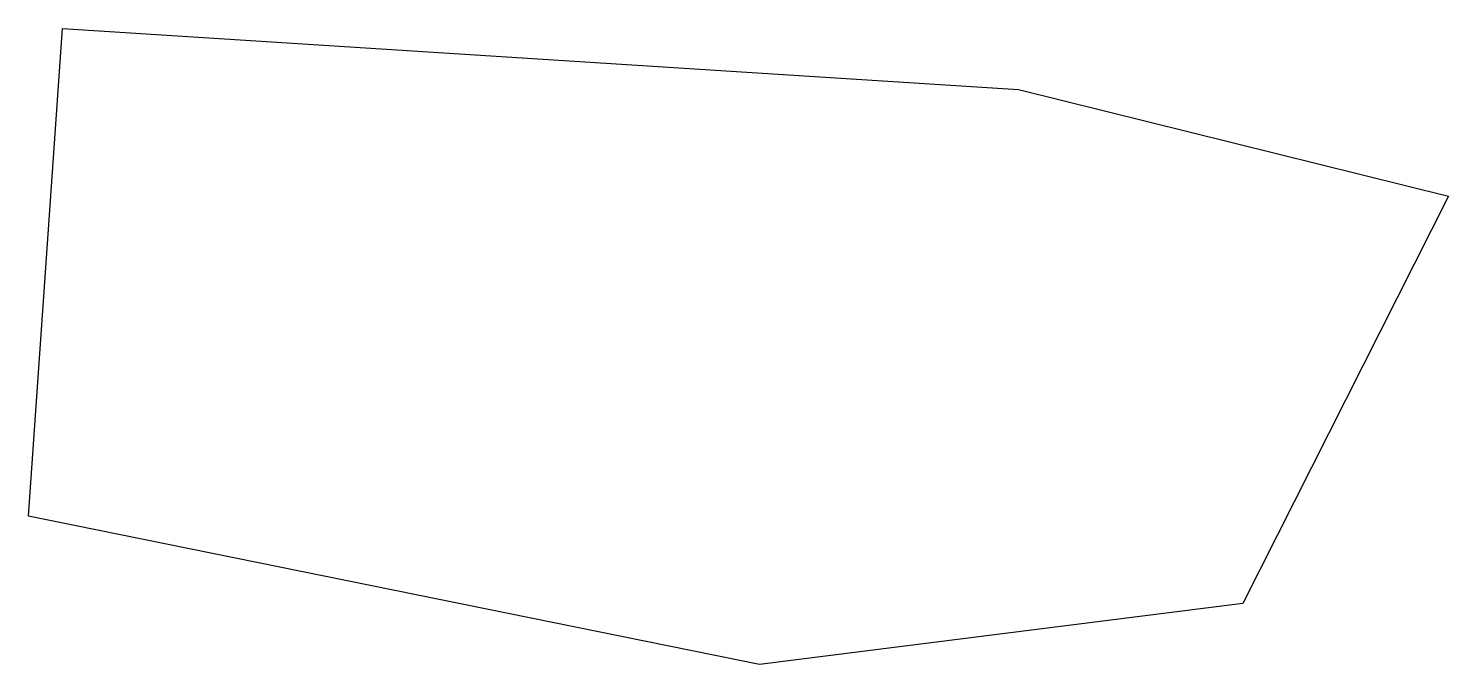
# Model space of a CAD drawing. Header units: metres. Extents: x -57258 to 29275, y 26195 to 64924.
import ezdxf

# ---------------------------------------------------------------- set-up
doc = ezdxf.new("R2010")
doc.units = ezdxf.units.M

msp = doc.modelspace()

# ---------------------------------------------------------------- linework, layer by layer
at = {"elevation": 2, "flags": 128}
msp.add_lwpolyline([(-55170, 64924), (3060, 61213), (29275, 54720), (16748, 29905), (-12715, 26195), (-57258, 35239)], close=True, dxfattribs=at)

doc.saveas('drawing.dxf')
